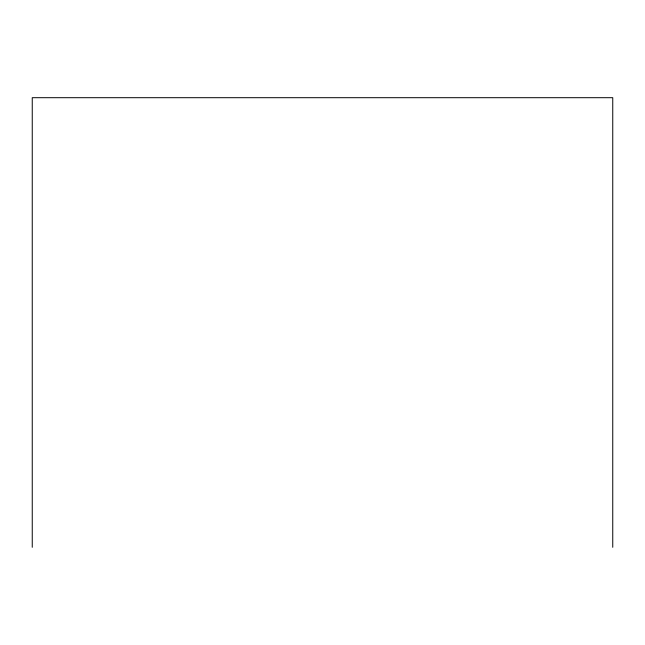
<?xml version="1.0" encoding="UTF-8"?>
<svg xmlns="http://www.w3.org/2000/svg" width="645" height="645" viewBox="0 0 645 645"><rect width="100%" height="100%" fill="white"/><g stroke="black" fill="none" stroke-linecap="round" stroke-linejoin="round"><path stroke-width="0.97" d="M612.75 547.307L612.75 97.693L32.25 97.693L32.25 547.307"/></g></svg>
